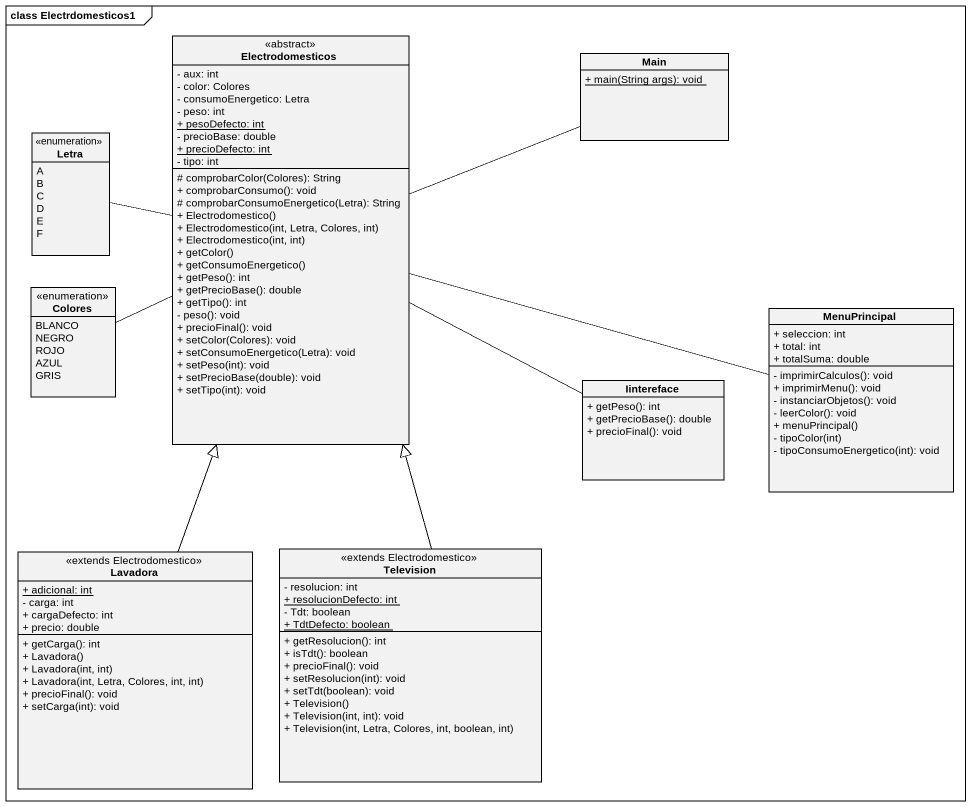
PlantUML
@startuml
mainframe class Electrdomesticos1
hide circle
hide empty members
skinparam classAttributeIconSize 0
class Electrodomesticos <<abstract>> {
  - aux: int
  - color: Colores
  - consumoEnergetico: Letra
  - peso: int
  {static} + pesoDefecto: int
  - precioBase: double
  {static} + precioDefecto: int
  - tipo: int
  # comprobarColor(Colores): String
  + comprobarConsumo(): void
  # comprobarConsumoEnergetico(Letra): String
  + Electrodomestico()
  + Electrodomestico(int, Letra, Colores, int)
  + Electrodomestico(int, int)
  + getColor()
  + getConsumoEnergetico()
  + getPeso(): int
  + getPrecioBase(): double
  + getTipo(): int
  - peso(): void
  + precioFinal(): void
  + setColor(Colores): void
  + setConsumoEnergetico(Letra): void
  + setPeso(int): void
  + setPrecioBase(double): void
  + setTipo(int): void
}
class Main {
  {static} + main(String args): void
}
enum Letra {
  A
  B
  C
  D
  E
  F
}
enum Colores {
  BLANCO
  NEGRO
  ROJO
  AZUL
  GRIS
}
class MenuPrincipal {
  + seleccion: int
  + total: int
  + totalSuma: double
  - imprimirCalculos(): void
  + imprimirMenu(): void
  - instanciarObjetos(): void
  - leerColor(): void
  + menuPrincipal()
  - tipoColor(int)
  - tipoConsumoEnergetico(int): void
}
class Iintereface {
  + getPeso(): int
  + getPrecioBase(): double
  + precioFinal(): void
}
class Lavadora <<extends Electrodomestico>> {
  {static} + adicional: int
  - carga: int
  + cargaDefecto: int
  + precio: double
  + getCarga(): int
  + Lavadora()
  + Lavadora(int, int)
  + Lavadora(int, Letra, Colores, int, int)
  + precioFinal(): void
  + setCarga(int): void
}
class Television <<extends Electrodomestico>> {
  - resolucion: int
  {static} + resolucionDefecto: int
  - Tdt: boolean
  {static} + TdtDefecto: boolean
  + getResolucion(): int
  + isTdt(): boolean
  + precioFinal(): void
  + setResolucion(int): void
  + setTdt(boolean): void
  + Television()
  + Television(int, int): void
  + Television(int, Letra, Colores, int, boolean, int)
}
Electrodomesticos -right- Main
Electrodomesticos -right- MenuPrincipal
Electrodomesticos -right- Iintereface
Letra -right- Electrodomesticos
Colores -right- Electrodomesticos
Lavadora -up-|> Electrodomesticos
Television -up-|> Electrodomesticos
@enduml
